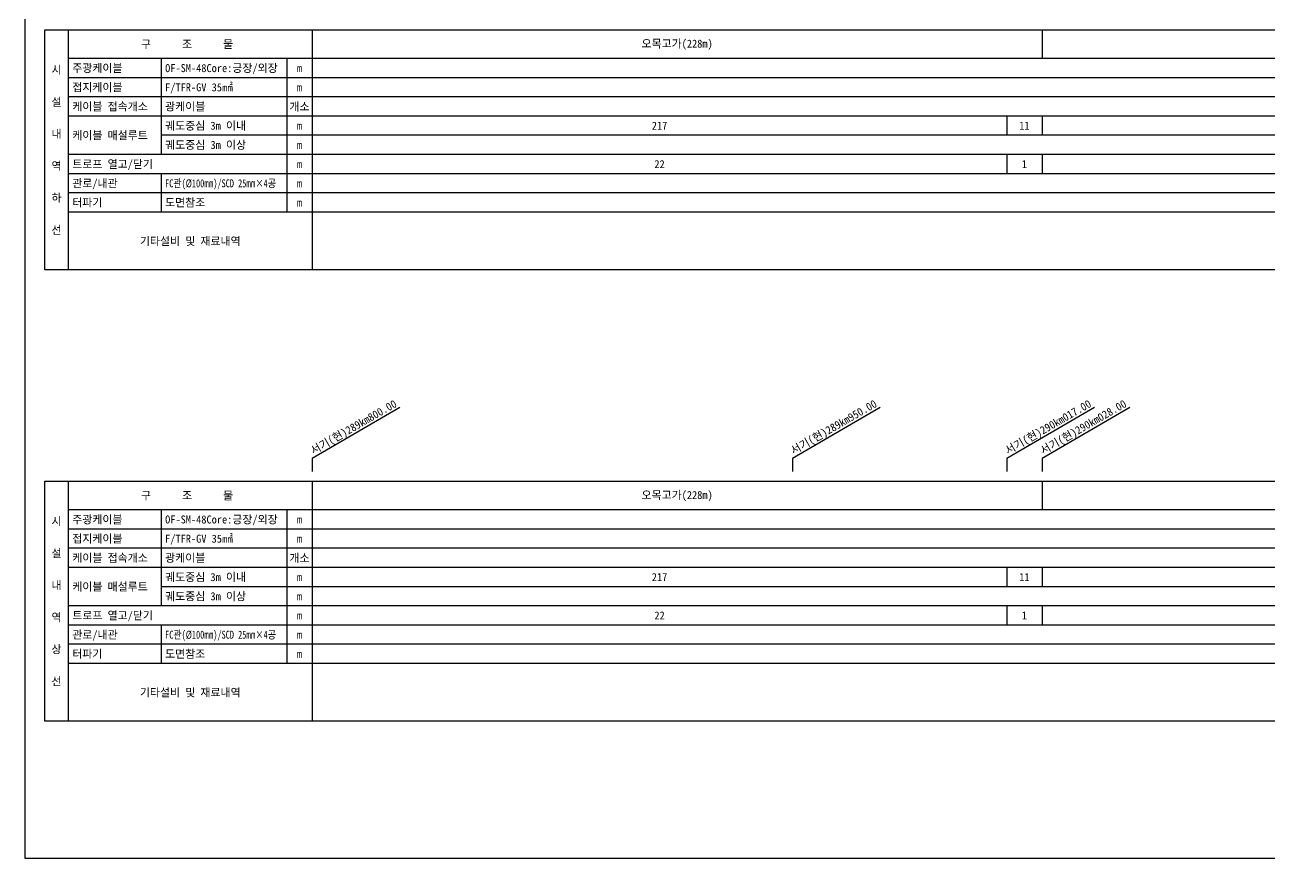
# Model space of a CAD drawing. Header units: millimetres. Extents: x 5094 to 5890, y 1103 to 1810.
# Drawn here: x 5093.9 to 5482.6, y 1103.1 to 1363.4 of the extents above; entities that cross this region are included whole.
import ezdxf
from ezdxf.enums import TextEntityAlignment as Align
from ezdxf.xclip import XClip

# ---------------------------------------------------------------- set-up
doc = ezdxf.new("R2010")
doc.units = ezdxf.units.MM
doc.header["$LTSCALE"] = 10
doc.header["$MEASUREMENT"] = 0
doc.header["$XCLIPFRAME"] = 2
for name, color, linetype in [('TT-TABL-LIN1', 4, 'Continuous'), ('TT-TABL-LIN2', 1, 'Continuous'), ('TT-TABL-TEX1', 6, 'Continuous'), ('TT-TABL-TEX2', 3, 'Continuous'), ('TZ-BASE', 253, 'Continuous'), ('TZ-LEAL', 1, 'Continuous'), ('TZ-LEAT', 3, 'Continuous')]:
    doc.layers.add(name, color=color, linetype=linetype)
doc.layers.add('TX-PAPR', color=2, linetype='Continuous', plot=False)
doc.styles.get("Standard").update_dxf_attribs({"font": 'GulimChe.ttf'})
doc.styles.add('굴림체', font='GulimChe.ttf')

# ---------------------------------------------------------------- blocks, each defined once
blk = doc.blocks.new('JD-DTYDHG5DHG')
at = {"layer": 'TZ-BASE'}
for p, q in [((28.5, 140.67), (47.07, -209.19)), ((128.64, 140.66), (147.21, -209.2)), ((228.78, 140.66), (247.35, -209.21)), ((228.78, 140.66), (247.35, -209.21)), ((319.38, -18.88, 46.4), (281.89, -110.39, 46.4)), ((191.91, -73.95, 46.06), (281.4, -110.64, 46.06))]:
    blk.add_line(p, q, dxfattribs=at)
blk = doc.blocks.new('JD-경부고속하선표_190503')
at = {"layer": 'TT-TABL-LIN1'}
blk.add_lwpolyline([(2, 114), (785.58, 114), (785.58, 39), (2, 39)], close=True, dxfattribs=at)
at = {"layer": 'TT-TABL-LIN2'}
for p, q in [((85.58, 114), (85.58, 39)), ((77.58, 105), (77.58, 57))]:
    blk.add_line(p, q, dxfattribs=at)
for points in [[(9.33, 114), (9.33, 39)], [(785.58, 105), (9.33, 105)], [(38.33, 105), (38.33, 75)], [(785.58, 99), (9.33, 99)], [(785.58, 93), (9.33, 93)], [(785.58, 87), (9.33, 87)], [(785.58, 81), (38.33, 81)], [(785.58, 75), (9.33, 75)], [(785.58, 69), (9.33, 69)], [(38.33, 69), (38.33, 57)], [(785.58, 63), (9.33, 63)], [(785.58, 57), (9.33, 57)]]:
    blk.add_lwpolyline(points, dxfattribs=at)
at = {"layer": 'TT-TABL-TEX1'}
for s, p in [('구      조      물', (46.45, 109.5)), ('시', (5.66, 101.5)), ('설', (5.66, 91.5)), ('내', (5.66, 81.5)), ('역', (5.66, 71.5)), ('하', (5.66, 61.5)), ('선', (5.66, 51.5))]:
    blk.add_text(s, height=2.5, rotation=0, dxfattribs=at).set_placement(p, align=Align.MIDDLE)
at = {"layer": 'TT-TABL-TEX2'}
for s, p in [('주광케이블', (10.59, 102)), ('OF-SM-48Core:긍장/외장', (39.59, 102)), ('접지케이블', (10.59, 96)), ('F/TFR-GV 35㎟', (39.59, 96)), ('케이블 접속개소', (10.59, 90)), ('광케이블', (39.59, 90)), ('궤도중심 3m 이내', (39.59, 84)), ('케이블 매설루트', (10.59, 81)), ('궤도중심 3m 이상', (39.59, 78)), ('트로프 열고/닫기', (10.59, 72)), ('관로/내관', (10.59, 66)), ('터파기', (10.59, 60)), ('도면참조', (39.59, 60))]:
    blk.add_text(s, height=2.5, rotation=0, dxfattribs=at).set_placement(p, align=Align.MIDDLE_LEFT)
for s, p in [('m', (81.58, 102)), ('m', (81.58, 96)), ('m', (81.58, 96)), ('개소', (81.58, 90)), ('m', (81.58, 84)), ('m', (81.58, 78)), ('m', (81.58, 72)), ('m', (81.58, 66)), ('m', (81.58, 60)), ('기타설비 및 재료내역', (47.45, 48))]:
    blk.add_text(s, height=2.5, rotation=0, dxfattribs=at).set_placement(p, align=Align.MIDDLE)
at = {"layer": 'TT-TABL-TEX2', "width": 0.8}
blk.add_text('FC관(Ø100㎜)/SCD 25㎜×4공', height=2.5, rotation=0, dxfattribs=at).set_placement((39.59, 66), align=Align.MIDDLE_LEFT)
blk = doc.blocks.new('JD-경부고속상선표_190503')
at = {"layer": 'TT-TABL-LIN1'}
blk.add_lwpolyline([(2, 114), (785.58, 114), (785.58, 39), (2, 39)], close=True, dxfattribs=at)
at = {"layer": 'TT-TABL-LIN2'}
for p, q in [((85.58, 114), (85.58, 39)), ((77.58, 105), (77.58, 57))]:
    blk.add_line(p, q, dxfattribs=at)
for points in [[(9.33, 114), (9.33, 39)], [(785.58, 105), (9.33, 105)], [(38.33, 105), (38.33, 75)], [(785.58, 99), (9.33, 99)], [(785.58, 93), (9.33, 93)], [(785.58, 87), (9.33, 87)], [(785.58, 81), (38.33, 81)], [(785.58, 75), (9.33, 75)], [(785.58, 69), (9.33, 69)], [(38.33, 69), (38.33, 57)], [(785.58, 63), (9.33, 63)], [(785.58, 57), (9.33, 57)]]:
    blk.add_lwpolyline(points, dxfattribs=at)
at = {"layer": 'TT-TABL-TEX1'}
for s, p in [('구      조      물', (46.45, 109.5)), ('시', (5.66, 101.5)), ('설', (5.66, 91.5)), ('내', (5.66, 81.5)), ('역', (5.66, 71.5)), ('상', (5.66, 61.5)), ('선', (5.66, 51.5))]:
    blk.add_text(s, height=2.5, rotation=0, dxfattribs=at).set_placement(p, align=Align.MIDDLE)
at = {"layer": 'TT-TABL-TEX2'}
for s, p in [('주광케이블', (10.59, 102)), ('OF-SM-48Core:긍장/외장', (39.59, 102)), ('접지케이블', (10.59, 96)), ('F/TFR-GV 35㎟', (39.59, 96)), ('케이블 접속개소', (10.59, 90)), ('광케이블', (39.59, 90)), ('궤도중심 3m 이내', (39.59, 84)), ('케이블 매설루트', (10.59, 81)), ('궤도중심 3m 이상', (39.59, 78)), ('트로프 열고/닫기', (10.59, 72)), ('관로/내관', (10.59, 66)), ('터파기', (10.59, 60)), ('도면참조', (39.59, 60))]:
    blk.add_text(s, height=2.5, rotation=0, dxfattribs=at).set_placement(p, align=Align.MIDDLE_LEFT)
for s, p in [('m', (81.58, 102)), ('m', (81.58, 96)), ('m', (81.58, 96)), ('개소', (81.58, 90)), ('m', (81.58, 84)), ('m', (81.58, 78)), ('m', (81.58, 72)), ('m', (81.58, 66)), ('m', (81.58, 60)), ('기타설비 및 재료내역', (47.45, 48))]:
    blk.add_text(s, height=2.5, rotation=0, dxfattribs=at).set_placement(p, align=Align.MIDDLE)
at = {"layer": 'TT-TABL-TEX2', "width": 0.8}
blk.add_text('FC관(Ø100㎜)/SCD 25㎜×4공', height=2.5, rotation=0, dxfattribs=at).set_placement((39.59, 66), align=Align.MIDDLE_LEFT)

msp = doc.modelspace()

# ---------------------------------------------------------------- linework, layer by layer
at = {"layer": 'TX-PAPR'}
msp.add_lwpolyline([(5093.89, 1103.05), (5889.89, 1103.05), (5889.89, 1619.05), (5093.89, 1619.05)], close=True, dxfattribs=at)
at = {"layer": 'TZ-LEAL'}
for points in [[(5411.68, 1361.87), (5411.68, 1352.87)], [(5400.68, 1334.87), (5400.68, 1328.87)], [(5411.68, 1334.87), (5411.68, 1328.87)], [(5400.68, 1322.87), (5400.68, 1316.87)], [(5411.68, 1322.87), (5411.68, 1316.87)], [(5211.07, 1243.87), (5183.68, 1227.85), (5183.68, 1223.85)], [(5361.07, 1243.87), (5333.68, 1227.85), (5333.68, 1223.85)], [(5428.07, 1243.87), (5400.68, 1227.85), (5400.68, 1223.85)], [(5439.07, 1243.87), (5411.68, 1227.85), (5411.68, 1223.85)], [(5411.68, 1220.85), (5411.68, 1211.85)], [(5400.68, 1193.85), (5400.68, 1187.85)], [(5411.68, 1193.85), (5411.68, 1187.85)], [(5400.68, 1181.85), (5400.68, 1175.85)], [(5411.68, 1181.85), (5411.68, 1175.85)]]:
    msp.add_lwpolyline(points, dxfattribs=at)

# ---------------------------------------------------------------- block references
at = {"layer": 'TT-TABL-LIN2'}
for name, p in [('JD-경부고속하선표_190503', (5098.11, 1247.87)), ('JD-경부고속상선표_190503', (5098.11, 1106.85))]:
    msp.add_blockref(name, p, dxfattribs=at)
at = {"layer": 'TZ-BASE'}
ref = msp.add_blockref('JD-DTYDHG5DHG', (5181.4, 1471.53), dxfattribs=at)
XClip(ref).set_block_clipping_path([(-0.0634752176, 74.9999731397), (699.936274083, 75.5924085028), (700.0632245182, -74.4075377758), (0.0634752176, -74.9999731397)])

# ---------------------------------------------------------------- texts
at = {"layer": 'TT-TABL-TEX2', "style": '굴림체'}
for p in [(5297.68, 1357.37), (5297.68, 1216.35)]:
    msp.add_text('오목고가(228m)', height=2.5, dxfattribs=at).set_placement(p, align=Align.MIDDLE)
at = {"layer": 'TT-TABL-TEX2'}
for s, p in [('217', (5292.18, 1331.87)), ('11', (5406.18, 1331.87)), ('22', (5292.18, 1319.87)), ('1', (5406.18, 1319.87)), ('217', (5292.18, 1190.85)), ('11', (5406.18, 1190.85)), ('22', (5292.18, 1178.85)), ('1', (5406.18, 1178.85))]:
    msp.add_text(s, height=2.5, dxfattribs=at).set_placement(p, align=Align.MIDDLE_CENTER)
at = {"layer": 'TZ-LEAT'}
for s, p in [('서기(현)289km800.00', (5197.18, 1236.64)), ('서기(현)289km950.00', (5347.18, 1236.64)), ('서기(현)290km017.00', (5414.18, 1236.64)), ('서기(현)290km028.00', (5425.18, 1236.64))]:
    msp.add_text(s, height=2.5, rotation=30, dxfattribs=at).set_placement(p, align=Align.CENTER)

doc.saveas('drawing.dxf')
